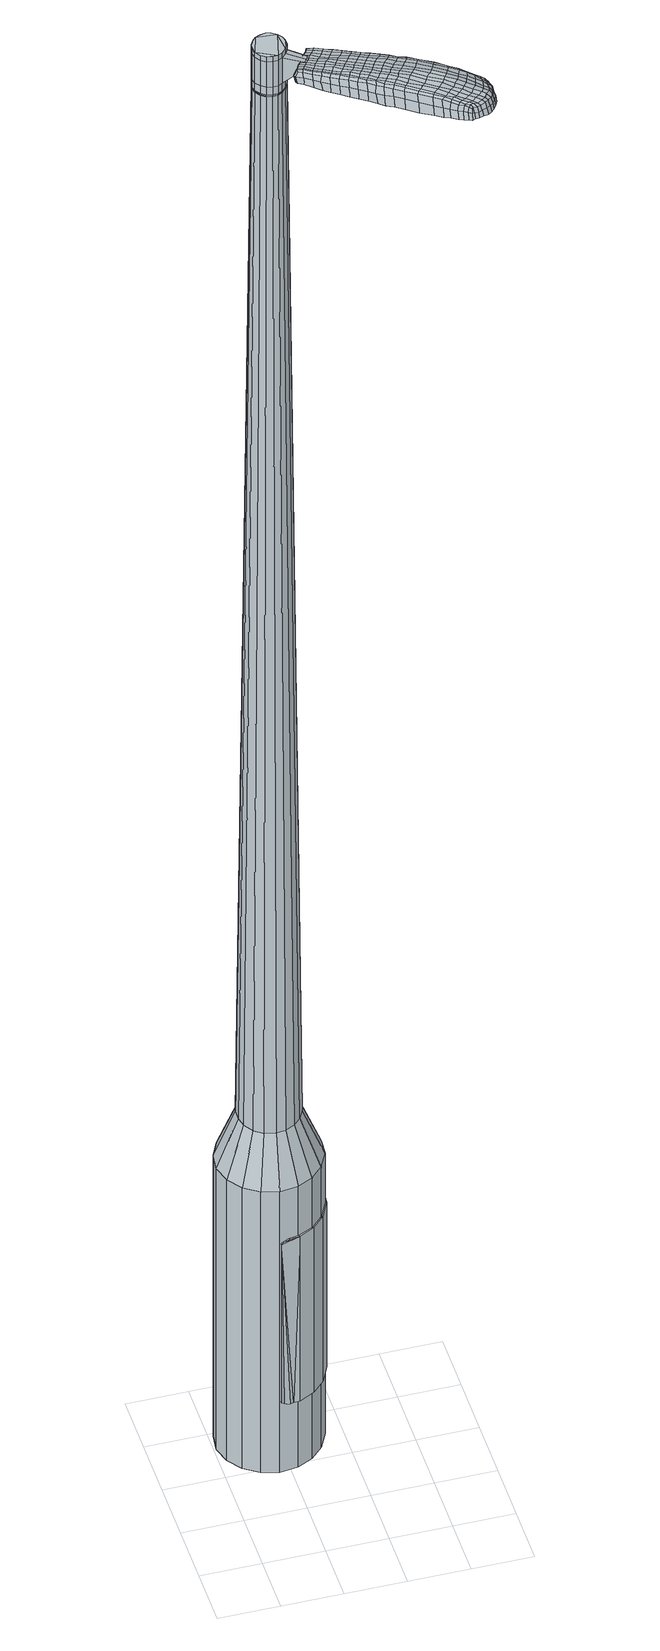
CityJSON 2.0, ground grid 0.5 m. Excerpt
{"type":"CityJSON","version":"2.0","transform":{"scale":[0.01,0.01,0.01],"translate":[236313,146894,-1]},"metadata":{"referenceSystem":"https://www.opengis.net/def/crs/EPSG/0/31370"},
"CityObjects":{
"object1":{"type":"GenericCityObject","attributes":{"cluster":490,"mean_distance_to_centroid":0.267,"new_centroid_x":236313.42,"new_centroid_y":146895.36,"mean_distance_to_camera":12.58,"H1":11.41,"H2":12.52,"Z_final":113.66,"cluster2":-1,"proj_x":236309.52,"proj_y":146900.99,"id_line":56205,"bearing_l":55.31,"distance":6.85,"orientation":"right","G_obj":325.31},"geometry":[{"type":"MultiSurface","lod":"2","boundaries":[[[0,1,2,3]],[[1,4,5,2]],[[4,6,7,5]],[[6,8,9,7]],[[8,10,11,9]],[[10,12,13,11]],[[12,14,15,13]],[[14,16,17,15]],[[16,18,19,17]],[[18,20,21,19]],[[20,22,23,21]],[[22,24,25,23]],[[24,26,27,25]],[[26,28,29,27]],[[28,30,31,29]],[[30,32,33,31]],[[32,34,35,33]],[[34,0,3,35]],[[36,37,38,39]],[[38,40,41,42]],[[41,43,42]],[[42,44,45,46]],[[45,47,46]],[[46,48,49,50]],[[49,51,50]],[[42,46,50,38]],[[50,52,39,38]],[[53,36,39]],[[2,5,7,35]],[[7,9,11,15]],[[11,13,15]],[[15,17,19,23]],[[19,21,23]],[[23,25,27,31]],[[27,29,31]],[[15,23,31,7]],[[31,33,35,7]],[[3,2,35]],[[1,0,54,55]],[[0,34,56,54]],[[34,32,57,56]],[[32,30,58,57]],[[30,28,59,58]],[[28,26,60,59]],[[26,24,61,60]],[[24,22,62,61]],[[22,20,63,62]],[[20,18,64,63]],[[18,16,65,64]],[[16,14,66,65]],[[14,12,67,66]],[[12,10,68,67]],[[10,8,69,68]],[[8,6,70,69]],[[6,4,71,70]],[[4,1,55,71]],[[55,54,72,73]],[[54,56,74,72]],[[56,57,75,74]],[[57,58,76,75]],[[58,59,77,76]],[[59,60,78,77]],[[60,61,79,78]],[[61,62,80,79]],[[62,63,81,80]],[[63,64,82,81]],[[64,65,83,82]],[[65,66,84,83]],[[66,67,85,84]],[[67,68,86,85]],[[68,69,87,86]],[[69,70,88,87]],[[70,71,89,88]],[[71,55,73,89]],[[90,91,92,93]],[[94,95,91,90]],[[96,97,95,94]],[[98,99,97,96]],[[100,101,99,98]],[[102,103,101,100]],[[104,105,103,102]],[[80,106,105,104]],[[81,107,106,80]],[[82,108,107,81]],[[83,109,108,82]],[[110,111,109,83]],[[112,113,111,110]],[[114,115,113,112]],[[116,117,115,114]],[[118,119,117,116]],[[120,121,119,118]],[[93,92,121,120]],[[122,123,124,125]],[[126,122,125,127]],[[128,126,127,129]],[[130,128,129,131]],[[132,130,131,133]],[[134,132,133,135]],[[136,134,135,137]],[[138,136,137,139]],[[140,138,139,141]],[[142,140,141,143]],[[144,142,143,145]],[[146,144,145,147]],[[148,146,147,149]],[[150,148,149,151]],[[152,150,151,153]],[[154,152,153,155]],[[73,72,90,93]],[[72,74,94,90]],[[74,75,96,94]],[[75,76,98,96]],[[76,77,100,98]],[[77,78,102,100]],[[78,79,104,102]],[[79,80,104]],[[84,110,83]],[[84,85,112,110]],[[85,86,114,112]],[[86,87,116,114]],[[87,88,118,116]],[[88,89,120,118]],[[89,73,93,120]],[[156,157,92,91]],[[157,158,121,92]],[[158,159,119,121]],[[159,160,117,119]],[[160,161,115,117]],[[161,162,113,115]],[[162,163,111,113]],[[163,109,111]],[[164,105,106]],[[164,165,103,105]],[[165,166,101,103]],[[166,167,99,101]],[[167,168,97,99]],[[168,169,95,97]],[[169,156,91,95]],[[39,52,154,170]],[[157,156,171,155]],[[53,39,170,123]],[[156,169,124,171]],[[36,53,123,122]],[[169,168,125,124]],[[37,36,122,126]],[[168,167,127,125]],[[38,37,126,128]],[[167,166,129,127]],[[40,38,128,130]],[[166,165,131,129]],[[41,40,130,132]],[[165,164,133,131]],[[43,41,132,134]],[[164,106,135,133]],[[42,43,134,136]],[[106,107,137,135]],[[44,42,136,138]],[[107,108,139,137]],[[45,44,138,140]],[[108,109,141,139]],[[47,45,140,142]],[[109,163,143,141]],[[46,47,142,144]],[[163,162,145,143]],[[48,46,144,146]],[[162,161,147,145]],[[49,48,146,148]],[[161,160,149,147]],[[51,49,148,150]],[[160,159,151,149]],[[50,51,150,152]],[[159,158,153,151]],[[52,50,152,154]],[[158,157,155,153]],[[154,155,172,173]],[[155,171,174,172]],[[171,124,175,174]],[[124,123,176,175]],[[123,170,177,176]],[[170,154,173,177]],[[178,179,180,181]],[[182,178,181,183]],[[178,182,184,185]],[[179,178,185,186]],[[187,188,189,190]],[[191,187,190,192]],[[187,191,193,194]],[[188,187,194,195]],[[196,197,198,199]],[[200,196,199,201]],[[196,200,202,203]],[[197,196,203,204]],[[205,206,207,208]],[[209,205,208,210]],[[205,209,211,212]],[[206,205,212,213]],[[214,215,216,217]],[[218,214,217,219]],[[214,218,220,221]],[[215,214,221,222]],[[223,224,225,226]],[[227,223,226,228]],[[223,227,229,230]],[[224,223,230,231]],[[232,233,234,235]],[[224,232,235,225]],[[232,224,231,236]],[[233,232,236,237]],[[238,239,240,241]],[[233,238,241,234]],[[238,233,237,242]],[[239,238,242,243]],[[244,182,183,245]],[[239,244,245,240]],[[244,239,243,246]],[[182,244,246,184]],[[247,248,249,250]],[[251,247,250,252]],[[247,251,253,254]],[[248,247,254,255]],[[256,257,258,259]],[[248,256,259,249]],[[256,248,255,260]],[[257,256,260,261]],[[262,263,264,265]],[[257,262,265,258]],[[262,257,261,266]],[[263,262,266,267]],[[268,269,270,271]],[[263,268,271,264]],[[268,263,267,272]],[[269,268,272,273]],[[274,179,186,275]],[[269,274,275,270]],[[274,269,273,276]],[[179,274,276,180]],[[277,278,279,280]],[[281,277,280,282]],[[277,281,283,284]],[[278,277,284,285]],[[286,287,288,289]],[[278,286,289,279]],[[286,278,285,290]],[[287,286,290,291]],[[292,293,294,295]],[[287,292,295,288]],[[292,287,291,296]],[[293,292,296,297]],[[298,191,192,299]],[[293,298,299,294]],[[298,293,297,300]],[[191,298,300,193]],[[301,302,303,304]],[[305,301,304,306]],[[301,305,307,308]],[[302,301,308,309]],[[310,311,312,313]],[[302,310,313,303]],[[310,302,309,314]],[[311,310,314,315]],[[316,317,318,319]],[[311,316,319,312]],[[316,311,315,320]],[[317,316,320,321]],[[322,323,324,325]],[[317,322,325,318]],[[322,317,321,326]],[[323,322,326,327]],[[328,188,195,329]],[[323,328,329,324]],[[328,323,327,330]],[[188,328,330,189]],[[331,217,216,332]],[[333,331,332,334]],[[331,333,335,336]],[[217,331,336,219]],[[337,333,334,338]],[[339,337,338,340]],[[337,339,341,342]],[[333,337,342,335]],[[343,339,340,344]],[[345,343,344,346]],[[343,345,347,348]],[[339,343,348,341]],[[349,345,346,350]],[[351,349,350,352]],[[349,351,353,354]],[[345,349,354,347]],[[355,351,352,356]],[[206,355,356,207]],[[355,206,213,357]],[[351,355,357,353]],[[358,359,204,203]],[[360,358,203,202]],[[358,360,361,362]],[[359,358,362,363]],[[364,365,363,362]],[[366,364,362,361]],[[364,366,367,368]],[[365,364,368,369]],[[370,371,369,368]],[[372,370,368,367]],[[370,372,373,374]],[[371,370,374,375]],[[376,377,375,374]],[[378,376,374,373]],[[376,378,211,209]],[[377,376,209,210]],[[379,380,381,382]],[[281,379,382,283]],[[379,281,282,383]],[[380,379,383,384]],[[385,200,201,386]],[[380,385,386,381]],[[385,380,384,387]],[[200,385,387,202]],[[388,389,390,391]],[[227,388,391,229]],[[388,227,228,392]],[[389,388,392,393]],[[394,395,396,397]],[[389,394,397,390]],[[394,389,393,398]],[[395,394,398,399]],[[400,197,204,401]],[[395,400,401,396]],[[400,395,399,402]],[[197,400,402,198]],[[403,404,405,406]],[[185,403,406,186]],[[403,185,184,407]],[[404,403,407,408]],[[409,410,411,412]],[[404,409,412,405]],[[409,404,408,413]],[[410,409,413,414]],[[415,208,207,416]],[[410,415,416,411]],[[415,410,414,417]],[[208,415,417,210]],[[418,419,420,421]],[[190,418,421,192]],[[418,190,189,422]],[[419,418,422,423]],[[424,212,211,425]],[[419,424,425,420]],[[424,419,423,426]],[[212,424,426,213]],[[427,428,429,430]],[[305,427,430,307]],[[427,305,306,431]],[[428,427,431,432]],[[433,218,219,434]],[[428,433,434,429]],[[433,428,432,435]],[[218,433,435,220]],[[436,437,438,439]],[[251,436,439,253]],[[436,251,252,440]],[[437,436,440,441]],[[442,443,444,445]],[[437,442,445,438]],[[442,437,441,446]],[[443,442,446,447]],[[448,215,222,449]],[[443,448,449,444]],[[448,443,447,450]],[[215,448,450,216]],[[451,452,441,440]],[[250,451,440,252]],[[451,250,249,453]],[[452,451,453,454]],[[455,456,447,446]],[[452,455,446,441]],[[455,452,454,457]],[[456,455,457,458]],[[459,332,216,450]],[[456,459,450,447]],[[459,456,458,460]],[[332,459,460,334]],[[461,462,463,464]],[[308,461,464,309]],[[461,308,307,430]],[[462,461,430,429]],[[465,336,335,466]],[[462,465,466,463]],[[465,462,429,434]],[[336,465,434,219]],[[467,468,454,453]],[[259,467,453,249]],[[467,259,258,469]],[[468,467,469,470]],[[471,472,458,457]],[[468,471,457,454]],[[471,468,470,473]],[[472,471,473,474]],[[475,338,334,460]],[[472,475,460,458]],[[475,472,474,476]],[[338,475,476,340]],[[477,478,479,480]],[[314,477,480,315]],[[477,314,309,464]],[[478,477,464,463]],[[481,342,341,482]],[[478,481,482,479]],[[481,478,463,466]],[[342,481,466,335]],[[483,484,470,469]],[[265,483,469,258]],[[483,265,264,485]],[[484,483,485,486]],[[487,488,474,473]],[[484,487,473,470]],[[487,484,486,489]],[[488,487,489,490]],[[491,344,340,476]],[[488,491,476,474]],[[491,488,490,492]],[[344,491,492,346]],[[493,494,495,496]],[[320,493,496,321]],[[493,320,315,480]],[[494,493,480,479]],[[497,348,347,498]],[[494,497,498,495]],[[497,494,479,482]],[[348,497,482,341]],[[499,500,486,485]],[[271,499,485,264]],[[499,271,270,501]],[[500,499,501,502]],[[503,504,490,489]],[[500,503,489,486]],[[503,500,502,505]],[[504,503,505,506]],[[507,350,346,492]],[[504,507,492,490]],[[507,504,506,508]],[[350,507,508,352]],[[509,510,511,512]],[[326,509,512,327]],[[509,326,321,496]],[[510,509,496,495]],[[513,354,353,514]],[[510,513,514,511]],[[513,510,495,498]],[[354,513,498,347]],[[515,516,502,501]],[[275,515,501,270]],[[515,275,186,406]],[[516,515,406,405]],[[517,518,506,505]],[[516,517,505,502]],[[517,516,405,412]],[[518,517,412,411]],[[519,356,352,508]],[[518,519,508,506]],[[519,518,411,416]],[[356,519,416,207]],[[520,521,423,422]],[[330,520,422,189]],[[520,330,327,512]],[[521,520,512,511]],[[522,357,213,426]],[[521,522,426,423]],[[522,521,511,514]],[[357,522,514,353]],[[523,524,384,383]],[[280,523,383,282]],[[523,280,279,525]],[[524,523,525,526]],[[527,360,202,387]],[[524,527,387,384]],[[527,524,526,528]],[[360,527,528,361]],[[529,530,531,532]],[[230,529,532,231]],[[529,230,229,391]],[[530,529,391,390]],[[533,534,535,536]],[[530,533,536,531]],[[533,530,390,397]],[[534,533,397,396]],[[537,359,363,538]],[[534,537,538,535]],[[537,534,396,401]],[[359,537,401,204]],[[539,540,526,525]],[[289,539,525,279]],[[539,289,288,541]],[[540,539,541,542]],[[543,366,361,528]],[[540,543,528,526]],[[543,540,542,544]],[[366,543,544,367]],[[545,546,547,548]],[[236,545,548,237]],[[545,236,231,532]],[[546,545,532,531]],[[549,550,551,552]],[[546,549,552,547]],[[549,546,531,536]],[[550,549,536,535]],[[553,365,369,554]],[[550,553,554,551]],[[553,550,535,538]],[[365,553,538,363]],[[555,556,542,541]],[[295,555,541,288]],[[555,295,294,557]],[[556,555,557,558]],[[559,372,367,544]],[[556,559,544,542]],[[559,556,558,560]],[[372,559,560,373]],[[561,562,563,564]],[[242,561,564,243]],[[561,242,237,548]],[[562,561,548,547]],[[565,566,567,568]],[[562,565,568,563]],[[565,562,547,552]],[[566,565,552,551]],[[569,371,375,570]],[[566,569,570,567]],[[569,566,551,554]],[[371,569,554,369]],[[571,572,558,557]],[[299,571,557,294]],[[571,299,192,421]],[[572,571,421,420]],[[573,378,373,560]],[[572,573,560,558]],[[573,572,420,425]],[[378,573,425,211]],[[574,575,408,407]],[[246,574,407,184]],[[574,246,243,564]],[[575,574,564,563]],[[576,577,414,413]],[[575,576,413,408]],[[576,575,563,568]],[[577,576,568,567]],[[578,377,210,417]],[[577,578,417,414]],[[578,577,567,570]],[[377,578,570,375]],[[579,580,581,582]],[[582,581,583,584]],[[585,583,581,586]],[[586,581,580,587]],[[588,589,590,591]],[[591,590,592,593]],[[594,592,590,595]],[[595,590,589,596]],[[597,598,599,600]],[[600,599,601,602]],[[603,601,599,604]],[[604,599,598,605]],[[606,607,608,609]],[[609,608,610,611]],[[612,610,608,613]],[[613,608,607,614]],[[615,616,617,618]],[[618,617,619,620]],[[621,619,617,622]],[[622,617,616,623]],[[624,625,626,627]],[[627,626,628,629]],[[630,628,626,631]],[[631,626,625,632]],[[633,634,635,636]],[[636,635,625,624]],[[632,625,635,637]],[[637,635,634,638]],[[639,640,641,642]],[[642,641,634,633]],[[638,634,641,643]],[[643,641,640,644]],[[584,583,645,646]],[[646,645,640,639]],[[644,640,645,647]],[[647,645,583,585]],[[648,649,650,651]],[[651,650,652,653]],[[654,652,650,655]],[[655,650,649,656]],[[657,658,659,660]],[[660,659,649,648]],[[656,649,659,661]],[[661,659,658,662]],[[663,664,665,666]],[[666,665,658,657]],[[662,658,665,667]],[[667,665,664,668]],[[669,670,671,672]],[[672,671,664,663]],[[668,664,671,673]],[[673,671,670,674]],[[587,580,675,676]],[[676,675,670,669]],[[674,670,675,677]],[[677,675,580,579]],[[678,679,680,681]],[[681,680,682,683]],[[684,682,680,685]],[[685,680,679,686]],[[687,688,689,690]],[[690,689,679,678]],[[686,679,689,691]],[[691,689,688,692]],[[693,694,695,696]],[[696,695,688,687]],[[692,688,695,697]],[[697,695,694,698]],[[593,592,699,700]],[[700,699,694,693]],[[698,694,699,701]],[[701,699,592,594]],[[702,703,704,705]],[[705,704,706,707]],[[708,706,704,709]],[[709,704,703,710]],[[711,712,713,714]],[[714,713,703,702]],[[710,703,713,715]],[[715,713,712,716]],[[717,718,719,720]],[[720,719,712,711]],[[716,712,719,721]],[[721,719,718,722]],[[723,724,725,726]],[[726,725,718,717]],[[722,718,725,727]],[[727,725,724,728]],[[596,589,729,730]],[[730,729,724,723]],[[728,724,729,731]],[[731,729,589,588]],[[615,618,732,733]],[[733,732,734,735]],[[736,734,732,737]],[[737,732,618,620]],[[735,734,738,739]],[[739,738,740,741]],[[742,740,738,743]],[[743,738,734,736]],[[741,740,744,745]],[[745,744,746,747]],[[748,746,744,749]],[[749,744,740,742]],[[747,746,750,751]],[[751,750,752,753]],[[754,752,750,755]],[[755,750,746,748]],[[753,752,756,757]],[[757,756,607,606]],[[614,607,756,758]],[[758,756,752,754]],[[605,759,760,604]],[[604,760,761,603]],[[762,761,760,763]],[[763,760,759,764]],[[764,765,766,763]],[[763,766,767,762]],[[768,767,766,769]],[[769,766,765,770]],[[770,771,772,769]],[[769,772,773,768]],[[774,773,772,775]],[[775,772,771,776]],[[776,777,778,775]],[[775,778,779,774]],[[612,779,778,610]],[[610,778,777,611]],[[780,781,782,783]],[[783,782,682,684]],[[683,682,782,784]],[[784,782,781,785]],[[602,601,786,787]],[[787,786,781,780]],[[785,781,786,788]],[[788,786,601,603]],[[789,790,791,792]],[[792,791,628,630]],[[629,628,791,793]],[[793,791,790,794]],[[795,796,797,798]],[[798,797,790,789]],[[794,790,797,799]],[[799,797,796,800]],[[605,598,801,802]],[[802,801,796,795]],[[800,796,801,803]],[[803,801,598,597]],[[804,805,806,807]],[[807,806,586,587]],[[585,586,806,808]],[[808,806,805,809]],[[810,811,812,813]],[[813,812,805,804]],[[809,805,812,814]],[[814,812,811,815]],[[606,609,816,817]],[[817,816,811,810]],[[815,811,816,818]],[[818,816,609,611]],[[819,820,821,822]],[[822,821,591,593]],[[588,591,821,823]],[[823,821,820,824]],[[612,613,825,826]],[[826,825,820,819]],[[824,820,825,827]],[[827,825,613,614]],[[828,829,830,831]],[[831,830,706,708]],[[707,706,830,832]],[[832,830,829,833]],[[620,619,834,835]],[[835,834,829,828]],[[833,829,834,836]],[[836,834,619,621]],[[837,838,654]],[[838,652,654]],[[653,652,838,839]],[[840,841,842,843]],[[843,842,838,837]],[[839,838,842,844]],[[844,842,841,845]],[[623,616,846,847]],[[847,846,841,840]],[[845,841,846,848]],[[848,846,616,615]],[[849,850,839]],[[839,850,651,653]],[[648,651,850,851]],[[851,850,849,852]],[[845,853,854,844]],[[844,854,849,839]],[[852,849,854,855]],[[855,854,853,856]],[[615,733,173,848]],[[848,173,853,845]],[[856,853,173,857]],[[857,173,733,735]],[[858,859,860,861]],[[861,860,709,710]],[[708,709,860,831]],[[831,860,859,828]],[[736,737,862,863]],[[863,862,859,858]],[[828,859,862,835]],[[835,862,737,620]],[[852,864,865,851]],[[851,865,660,648]],[[657,660,865,866]],[[866,865,864,867]],[[856,868,869,855]],[[855,869,864,852]],[[867,864,869,870]],[[870,869,868,871]],[[735,739,872,857]],[[857,872,868,856]],[[871,868,872,873]],[[873,872,739,741]],[[874,875,876]],[[876,875,715,716]],[[710,715,875,861]],[[861,875,858]],[[742,743,877,878]],[[878,877,875,874]],[[858,875,877,863]],[[863,877,743,736]],[[867,879,880,866]],[[866,880,666,657]],[[663,666,880,881]],[[881,880,879,882]],[[871,883,884,870]],[[870,884,879,867]],[[882,879,884,885]],[[885,884,883,886]],[[741,745,887,873]],[[873,887,883,871]],[[886,883,887,888]],[[888,887,745,747]],[[889,890,891,892]],[[892,891,721,722]],[[716,721,891,876]],[[876,891,890,874]],[[748,749,893,894]],[[894,893,890,889]],[[874,890,893,878]],[[878,893,749,742]],[[882,895,896,881]],[[881,896,672,663]],[[669,672,896,897]],[[897,896,895,898]],[[886,899,900,885]],[[885,900,895,882]],[[898,895,900,901]],[[901,900,899,902]],[[747,751,903,888]],[[888,903,899,886]],[[902,899,903,904]],[[904,903,751,753]],[[905,906,907,908]],[[908,907,727,728]],[[722,727,907,892]],[[892,907,906,889]],[[754,755,909,910]],[[910,909,906,905]],[[889,906,909,894]],[[894,909,755,748]],[[898,911,912,897]],[[897,912,676,669]],[[587,676,912,807]],[[807,912,911,804]],[[902,913,914,901]],[[901,914,911,898]],[[804,911,914,813]],[[813,914,913,810]],[[753,757,915,904]],[[904,915,913,902]],[[810,913,915,817]],[[817,915,757,606]],[[824,916,917,823]],[[823,917,731,588]],[[728,731,917,908]],[[908,917,916,905]],[[614,758,918,827]],[[827,918,916,824]],[[905,916,918,910]],[[910,918,758,754]],[[785,919,920,784]],[[784,920,681,683]],[[678,681,920,921]],[[921,920,919,922]],[[603,761,923,788]],[[788,923,919,785]],[[922,919,923,924]],[[924,923,761,762]],[[925,926,927,928]],[[928,927,631,632]],[[630,631,927,792]],[[792,927,926,789]],[[929,930,931,932]],[[932,931,926,925]],[[789,926,931,798]],[[798,931,930,795]],[[764,759,933,934]],[[934,933,930,929]],[[795,930,933,802]],[[802,933,759,605]],[[922,935,936,921]],[[921,936,690,678]],[[687,690,936,937]],[[937,936,935,938]],[[762,767,939,924]],[[924,939,935,922]],[[938,935,939,940]],[[940,939,767,768]],[[941,942,943,944]],[[944,943,637,638]],[[632,637,943,928]],[[928,943,942,925]],[[945,946,947,948]],[[948,947,942,941]],[[925,942,947,932]],[[932,947,946,929]],[[770,765,949,950]],[[950,949,946,945]],[[929,946,949,934]],[[934,949,765,764]],[[938,951,952,937]],[[937,952,696,687]],[[693,696,952,953]],[[953,952,951,954]],[[768,773,955,940]],[[940,955,951,938]],[[954,951,955,956]],[[956,955,773,774]],[[957,958,959,960]],[[960,959,643,644]],[[638,643,959,944]],[[944,959,958,941]],[[961,962,963,964]],[[964,963,958,957]],[[941,958,963,948]],[[948,963,962,945]],[[776,771,965,966]],[[966,965,962,961]],[[945,962,965,950]],[[950,965,771,770]],[[954,967,968,953]],[[953,968,700,693]],[[593,700,968,822]],[[822,968,967,819]],[[774,779,969,956]],[[956,969,967,954]],[[819,967,969,826]],[[826,969,779,612]],[[809,970,971,808]],[[808,971,647,585]],[[644,647,971,960]],[[960,971,970,957]],[[815,972,973,814]],[[814,973,970,809]],[[957,970,973,964]],[[964,973,972,961]],[[611,777,974,818]],[[818,974,972,815]],[[961,972,974,966]],[[966,974,777,776]],[[579,582,181,180]],[[582,584,183,181]],[[594,595,194,193]],[[595,596,195,194]],[[597,600,199,198]],[[600,602,201,199]],[[621,622,221,220]],[[622,623,222,221]],[[624,627,226,225]],[[627,629,228,226]],[[633,636,235,234]],[[636,624,225,235]],[[639,642,241,240]],[[642,633,234,241]],[[584,646,245,183]],[[646,639,240,245]],[[654,655,254,253]],[[655,656,255,254]],[[656,661,260,255]],[[661,662,261,260]],[[662,667,266,261]],[[667,668,267,266]],[[668,673,272,267]],[[673,674,273,272]],[[674,677,276,273]],[[677,579,180,276]],[[684,685,284,283]],[[685,686,285,284]],[[686,691,290,285]],[[691,692,291,290]],[[692,697,296,291]],[[697,698,297,296]],[[698,701,300,297]],[[701,594,193,300]],[[702,705,304,303]],[[705,707,306,304]],[[711,714,313,312]],[[714,702,303,313]],[[717,720,319,318]],[[720,711,312,319]],[[723,726,325,324]],[[726,717,318,325]],[[596,730,329,195]],[[730,723,324,329]],[[780,783,382,381]],[[783,684,283,382]],[[602,787,386,201]],[[787,780,381,386]],[[629,793,392,228]],[[793,794,393,392]],[[794,799,398,393]],[[799,800,399,398]],[[800,803,402,399]],[[803,597,198,402]],[[707,832,431,306]],[[832,833,432,431]],[[833,836,435,432]],[[836,621,220,435]],[[837,654,439,438]],[[654,253,439]],[[840,843,445,444]],[[843,837,438,445]],[[623,847,449,222]],[[847,840,444,449]],[[975,976,977,978]],[[979,980,978,977]],[[981,982,983,984]],[[985,986,987,988]],[[976,989,990,977]],[[991,979,977,990]],[[992,981,984,993]],[[994,995,986,985]],[[989,996,997,990]],[[997,998,991,990]],[[999,992,993,1000]],[[1001,995,994,1002]],[[996,1003,1004,997]],[[1004,1005,998,997]],[[1006,999,1000,1007]],[[1008,1001,1002,1009]],[[1010,1011,1012,1013]],[[1014,1015,1011,1010]],[[1014,1016,1017,1015]],[[1016,1018,1019,1017]],[[1020,1021,1022,1023]],[[1024,1025,1021,1020]],[[1026,1027,1025,1024]],[[1028,1029,1027,1026]],[[1023,1012,1011,1020]],[[1020,1011,1015,1024]],[[1015,1017,1026,1024]],[[1017,1019,1028,1026]],[[984,983,980,979]],[[993,984,979,991]],[[998,1000,993,991]],[[1005,1007,1000,998]],[[985,988,982,981]],[[994,985,981,992]],[[1002,994,992,999]],[[1009,1002,999,1006]],[[986,1010,1013,987]],[[995,1014,1010,986]],[[1016,1014,995,1001]],[[1018,1016,1001,1008]],[[1030,1031,1032,1033]],[[1032,1034,1035,1036]],[[1032,1036,1037,1038]],[[1032,1038,1033]],[[1039,1030,1033,1040]],[[1041,1040,1033,1042]],[[1043,1042,1033]],[[1044,1032,1031,1045]],[[1046,1044,1045,1047]],[[1048,1046,1047,1049]],[[1050,1048,1049,1051]],[[1052,1050,1051,1053]],[[1053,1054,1055,1056]],[[1053,1056,1057,1058]],[[1053,1058,1059,1060]],[[1059,1061,1062,1063]],[[1059,1063,1064,1065]],[[1059,1065,1060]],[[1053,1060,1052]],[[1066,1067,1031,1030]],[[1068,1069,1034,1032]],[[1070,1071,1043,1033]],[[1067,1072,1045,1031]],[[1073,1068,1032,1044]],[[1072,1074,1047,1045]],[[1075,1073,1044,1046]],[[1074,1076,1049,1047]],[[1077,1075,1046,1048]],[[1076,1078,1051,1049]],[[1079,1077,1048,1050]],[[1078,1080,1053,1051]],[[1081,1079,1050,1052]],[[1080,1082,1054,1053]],[[1083,1084,1061,1059]],[[1085,1081,1052,1060]],[[1055,1054,1082,1086]],[[1056,1055,1086,1087]],[[1057,1056,1087,1088]],[[1058,1057,1088,1089]],[[1059,1058,1089,1083]],[[1090,1066,1030,1039]],[[1091,1090,1039,1040]],[[1092,1091,1040,1041]],[[1093,1092,1041,1042]],[[1071,1093,1042,1043]],[[1035,1034,1069,1094]],[[1062,1061,1084,1095]],[[1036,1035,1094,1096]],[[1037,1036,1096,1097]],[[1038,1037,1097,1098]],[[1033,1038,1098,1070]],[[1063,1062,1095,1099]],[[1064,1063,1099,1100]],[[1065,1064,1100,1101]],[[1060,1065,1101,1085]]]}]}
},
"vertices":[
[79,112,384],[69,102,384],[69,102,96],[79,112,96],[56,96,384],[56,96,96],[41,94,384],[41,94,96],[27,98,384],[27,98,96],[15,106,384],[15,106,96],[6,118,384],[6,118,96],[2,132,384],[2,132,96],[4,147,384],[4,147,96],[10,160,384],[10,160,96],[20,171,384],[20,171,96],[33,177,384],[33,177,96],[48,178,384],[48,178,96],[62,175,384],[62,175,96],[74,166,384],[74,166,96],[83,154,384],[83,154,96],[87,140,384],[87,140,96],[86,126,384],[86,126,96],[58,138,1524],[57,142,1524],[54,146,1524],[56,129,1524],[50,149,1524],[46,150,1524],[37,147,1524],[41,149,1524],[34,144,1524],[32,140,1524],[32,131,1524],[31,135,1524],[35,127,1524],[39,124,1524],[48,123,1524],[44,123,1524],[52,125,1524],[58,133,1524],[65,122,429],[59,116,429],[69,130,429],[70,139,429],[67,147,429],[62,154,429],[55,159,429],[47,161,429],[38,161,429],[30,157,429],[24,151,429],[20,143,429],[20,134,429],[22,126,429],[27,118,429],[34,113,429],[43,111,429],[51,112,429],[56,129,1483],[52,125,1483],[58,133,1483],[58,138,1483],[57,142,1483],[54,146,1483],[50,149,1483],[46,150,1483],[41,149,1483],[37,147,1483],[34,144,1483],[32,140,1483],[31,135,1483],[32,131,1483],[35,127,1483],[39,124,1483],[44,123,1483],[48,123,1483],[55,129,1483],[55,129,1485],[52,126,1485],[52,126,1483],[57,133,1483],[57,133,1485],[57,138,1483],[57,138,1485],[56,142,1483],[56,142,1485],[54,145,1483],[54,145,1485],[50,148,1483],[50,148,1485],[46,149,1483],[46,149,1485],[41,149,1485],[37,147,1485],[34,144,1485],[32,140,1485],[32,135,1483],[32,135,1485],[33,131,1483],[33,131,1485],[36,127,1483],[36,127,1485],[39,125,1483],[39,125,1485],[44,124,1483],[44,124,1485],[48,124,1483],[48,124,1485],[58,138,1519],[58,133,1519],[58,133,1493],[58,138,1493],[57,142,1519],[57,142,1493],[54,146,1519],[54,146,1493],[50,149,1519],[50,149,1493],[46,150,1519],[46,150,1493],[41,149,1519],[41,149,1493],[37,147,1519],[37,147,1493],[34,144,1519],[34,144,1493],[32,140,1519],[32,140,1493],[31,135,1519],[31,135,1493],[32,131,1519],[32,131,1493],[35,127,1519],[35,127,1493],[39,124,1519],[39,124,1493],[44,123,1519],[44,123,1493],[48,123,1519],[48,123,1493],[52,125,1519],[52,125,1493],[56,129,1485],[52,125,1485],[48,123,1485],[44,123,1485],[39,124,1485],[35,127,1485],[32,131,1485],[31,135,1485],[46,150,1485],[50,149,1485],[54,146,1485],[57,142,1485],[58,138,1485],[58,133,1485],[56,129,1519],[56,129,1493],[69,115,1513],[69,115,1518],[71,118,1513],[73,121,1513],[73,121,1518],[71,118,1518],[121,60,1519],[115,64,1518],[115,62,1509],[121,58,1510],[128,55,1519],[128,53,1510],[128,56,1526],[121,62,1525],[115,66,1525],[143,91,1519],[137,95,1518],[135,94,1525],[141,91,1525],[150,87,1519],[149,86,1526],[152,87,1510],[145,92,1510],[139,96,1509],[193,35,1519],[191,32,1519],[192,32,1513],[194,35,1513],[195,39,1519],[196,39,1513],[193,40,1524],[192,36,1524],[190,33,1524],[132,77,1530],[126,81,1529],[124,79,1529],[130,75,1530],[140,72,1531],[138,69,1531],[142,75,1530],[134,80,1530],[128,84,1529],[66,123,1512],[64,121,1512],[65,120,1517],[67,122,1517],[68,125,1512],[68,125,1517],[68,125,1506],[67,123,1506],[65,120,1506],[170,27,1519],[167,29,1519],[167,27,1512],[170,26,1512],[173,26,1518],[173,25,1512],[173,27,1522],[171,28,1523],[168,30,1524],[163,31,1519],[158,34,1519],[158,32,1512],[163,29,1512],[164,32,1524],[159,35,1525],[153,37,1519],[147,41,1519],[147,39,1511],[153,35,1511],[153,39,1526],[147,43,1526],[137,48,1519],[137,46,1510],[137,50,1526],[63,105,1513],[69,101,1513],[69,102,1518],[63,107,1517],[58,109,1512],[60,109,1516],[59,108,1506],[63,104,1507],[69,99,1507],[74,96,1514],[80,91,1515],[80,93,1520],[75,97,1519],[75,94,1507],[80,90,1507],[86,87,1515],[92,82,1516],[92,84,1522],[86,88,1521],[86,85,1508],[92,80,1508],[98,77,1517],[104,73,1517],[104,75,1524],[98,79,1523],[98,76,1508],[104,71,1509],[109,68,1518],[110,70,1524],[110,66,1509],[191,56,1519],[189,58,1519],[188,57,1524],[190,55,1523],[193,54,1518],[192,54,1522],[194,55,1512],[193,57,1512],[190,59,1512],[185,62,1519],[181,65,1519],[179,64,1525],[184,61,1524],[187,62,1512],[182,66,1512],[176,69,1519],[170,73,1519],[168,73,1526],[175,68,1526],[178,69,1511],[171,74,1511],[160,80,1519],[158,79,1526],[162,81,1510],[80,130,1513],[86,126,1513],[88,127,1507],[81,130,1507],[75,133,1512],[76,133,1506],[75,132,1516],[79,130,1517],[85,126,1518],[93,122,1514],[99,118,1515],[101,119,1507],[94,123,1507],[92,122,1519],[98,118,1520],[106,114,1515],[112,111,1516],[114,111,1508],[107,115,1508],[104,114,1521],[111,110,1522],[118,107,1517],[125,103,1517],[127,103,1509],[120,107,1508],[117,106,1523],[123,102,1524],[131,99,1518],[133,99,1509],[129,98,1524],[71,119,1519],[70,117,1519],[77,115,1520],[76,113,1520],[79,117,1520],[73,122,1519],[84,111,1522],[82,109,1522],[90,107,1523],[88,104,1523],[91,109,1523],[85,113,1521],[96,102,1524],[94,100,1524],[102,98,1525],[100,96,1525],[104,101,1525],[98,105,1524],[108,94,1526],[106,92,1526],[114,90,1527],[112,87,1527],[116,93,1527],[110,97,1526],[120,86,1528],[118,83,1528],[122,89,1528],[190,38,1527],[187,35,1527],[191,42,1526],[187,44,1527],[186,40,1528],[184,37,1528],[181,44,1529],[178,41,1529],[182,48,1528],[176,52,1530],[175,48,1530],[172,45,1530],[169,52,1531],[166,49,1531],[171,56,1530],[163,61,1531],[161,58,1531],[159,55,1531],[151,65,1531],[148,62,1531],[153,68,1531],[194,52,1518],[195,49,1519],[196,49,1513],[195,53,1513],[193,52,1523],[193,50,1523],[195,44,1519],[196,44,1513],[194,45,1524],[175,26,1518],[178,26,1518],[177,27,1523],[174,27,1523],[175,25,1513],[178,25,1513],[181,27,1519],[185,28,1519],[184,29,1524],[180,28,1523],[182,26,1513],[186,27,1513],[188,30,1519],[187,31,1524],[189,29,1513],[122,63,1528],[123,65,1528],[117,69,1528],[116,67,1527],[129,58,1528],[130,59,1529],[125,67,1529],[127,69,1530],[121,74,1529],[119,71,1528],[132,61,1529],[134,64,1530],[128,72,1530],[123,76,1529],[136,67,1531],[140,90,1528],[139,87,1529],[146,83,1529],[148,85,1528],[134,93,1527],[133,91,1528],[137,84,1529],[144,79,1530],[131,88,1528],[73,133,1512],[72,131,1512],[72,130,1517],[73,132,1517],[74,133,1506],[73,131,1506],[70,128,1512],[71,128,1517],[71,128,1506],[57,111,1512],[58,112,1512],[59,111,1506],[58,110,1506],[59,111,1517],[60,112,1517],[60,114,1512],[61,116,1512],[62,116,1506],[60,113,1506],[61,114,1517],[62,116,1517],[63,119,1512],[63,118,1506],[64,118,1517],[63,108,1519],[64,109,1519],[69,103,1520],[70,104,1520],[65,111,1519],[67,113,1519],[71,106,1520],[73,109,1520],[68,115,1519],[74,111,1520],[78,129,1519],[77,127,1519],[83,123,1520],[84,125,1520],[75,124,1519],[81,120,1520],[75,99,1521],[76,100,1521],[81,94,1522],[82,95,1522],[77,102,1521],[79,104,1521],[83,97,1522],[85,100,1523],[80,106,1522],[87,102,1523],[91,121,1521],[89,119,1521],[96,115,1522],[97,117,1522],[87,116,1521],[94,112,1522],[87,90,1523],[88,91,1523],[93,85,1524],[94,87,1524],[89,93,1523],[91,95,1524],[95,89,1525],[97,91,1525],[93,98,1524],[99,93,1525],[103,113,1523],[102,111,1523],[108,107,1524],[109,109,1524],[100,108,1524],[106,104,1525],[99,81,1525],[100,82,1525],[104,76,1526],[106,78,1526],[101,84,1526],[103,87,1526],[107,80,1527],[109,82,1527],[105,89,1526],[111,85,1527],[116,105,1525],[114,103,1525],[121,99,1526],[122,101,1526],[112,100,1526],[118,96,1527],[110,72,1527],[111,73,1527],[113,75,1527],[115,78,1528],[117,80,1528],[128,97,1527],[127,95,1527],[125,92,1528],[191,54,1525],[191,51,1525],[188,56,1526],[188,53,1526],[191,46,1526],[188,49,1527],[172,29,1525],[175,29,1525],[172,31,1526],[169,30,1525],[178,29,1525],[182,30,1526],[178,33,1527],[175,31,1526],[185,32,1526],[181,35,1527],[184,59,1526],[184,57,1527],[179,63,1527],[179,61,1528],[183,52,1528],[178,56,1529],[165,33,1526],[167,33,1527],[162,37,1528],[160,36,1527],[170,34,1527],[173,36,1528],[167,40,1529],[164,38,1528],[176,38,1528],[170,42,1530],[174,67,1528],[174,64,1529],[167,72,1528],[167,69,1529],[172,60,1529],[165,65,1530],[155,39,1528],[156,40,1528],[149,45,1529],[148,44,1528],[159,42,1529],[161,44,1530],[154,49,1530],[152,47,1530],[164,46,1530],[157,52,1531],[158,78,1529],[157,76,1529],[155,72,1530],[138,51,1528],[140,52,1529],[142,54,1530],[144,56,1530],[146,59,1531],[117,64,1509],[116,66,1518],[122,61,1518],[122,59,1509],[129,56,1519],[129,54,1510],[129,58,1525],[122,63,1525],[117,67,1525],[134,93,1525],[136,93,1518],[142,90,1518],[140,89,1525],[149,85,1519],[148,84,1525],[151,85,1510],[144,90,1509],[138,94,1509],[190,33,1513],[189,34,1519],[191,36,1519],[192,36,1513],[193,40,1519],[193,39,1513],[191,40,1524],[190,37,1524],[188,34,1524],[125,79,1528],[127,81,1528],[133,77,1529],[131,74,1529],[140,72,1529],[138,69,1529],[142,75,1529],[135,80,1529],[129,84,1528],[67,119,1516],[66,120,1512],[68,122,1512],[68,121,1516],[69,124,1512],[70,123,1516],[70,124,1506],[68,121,1506],[67,119,1506],[168,29,1512],[168,31,1519],[171,29,1518],[171,27,1512],[173,28,1518],[173,27,1512],[173,29,1522],[171,30,1523],[169,32,1523],[159,34,1512],[159,36,1519],[164,33,1519],[164,31,1512],[164,34,1524],[159,37,1525],[148,41,1511],[148,43,1519],[154,39,1519],[154,37,1511],[154,40,1525],[148,45,1526],[138,49,1519],[139,48,1510],[139,51,1526],[70,103,1518],[70,102,1513],[64,107,1513],[64,108,1517],[60,110,1512],[61,110,1515],[60,109,1506],[64,105,1506],[70,101,1507],[82,94,1520],[82,93,1514],[76,97,1514],[76,99,1519],[76,96,1507],[82,91,1507],[93,85,1522],[93,84,1516],[88,88,1515],[88,90,1521],[88,86,1508],[94,82,1508],[105,76,1523],[105,74,1517],[99,79,1516],[99,81,1522],[99,77,1508],[105,73,1508],[111,70,1517],[111,72,1524],[111,68,1509],[186,56,1523],[187,57,1519],[190,55,1518],[189,54,1523],[191,53,1518],[190,53,1522],[193,54,1512],[191,55,1512],[189,57,1512],[178,63,1525],[179,64,1519],[184,60,1519],[183,59,1524],[185,61,1512],[181,64,1512],[167,71,1526],[168,72,1519],[175,67,1519],[173,67,1525],[177,68,1511],[170,72,1511],[159,78,1519],[157,78,1526],[161,79,1510],[87,125,1507],[85,124,1513],[79,128,1513],[80,129,1506],[75,131,1512],[76,131,1506],[75,130,1515],[78,128,1517],[84,124,1518],[100,117,1507],[98,117,1514],[92,120,1514],[93,121,1507],[91,120,1519],[97,116,1520],[113,109,1508],[111,109,1516],[105,113,1515],[106,113,1508],[103,112,1521],[110,108,1522],[126,102,1508],[124,101,1517],[117,105,1516],[119,105,1508],[116,104,1522],[122,100,1523],[130,97,1517],[132,98,1509],[128,97,1524],[72,119,1518],[71,117,1518],[78,115,1519],[76,113,1519],[80,117,1519],[74,121,1518],[84,110,1520],[83,108,1520],[90,106,1521],[89,104,1521],[92,109,1521],[86,113,1520],[96,102,1523],[95,100,1523],[102,98,1524],[101,95,1524],[104,100,1524],[98,104,1523],[108,94,1525],[107,91,1525],[115,89,1526],[113,87,1526],[116,92,1526],[110,96,1525],[121,85,1527],[119,83,1527],[122,88,1527],[186,36,1526],[188,38,1526],[190,42,1525],[186,44,1526],[185,41,1526],[183,38,1526],[178,41,1528],[180,44,1528],[181,48,1527],[176,52,1528],[174,48,1529],[172,46,1529],[166,50,1530],[168,52,1530],[170,56,1529],[163,61,1530],[161,57,1530],[159,55,1530],[149,62,1530],[150,65,1530],[152,68,1530],[194,49,1513],[193,49,1518],[192,52,1518],[193,52,1512],[191,52,1523],[191,49,1523],[193,45,1519],[194,44,1513],[192,45,1523],[177,29,1523],[177,28,1518],[175,28,1518],[174,29,1523],[175,27,1512],[177,27,1512],[183,31,1523],[184,30,1519],[181,29,1519],[180,30,1523],[181,28,1513],[185,29,1513],[187,31,1519],[186,32,1524],[188,31,1513],[118,69,1527],[123,65,1527],[123,64,1527],[117,68,1526],[130,59,1527],[130,60,1528],[121,74,1528],[127,69,1528],[125,67,1528],[119,71,1527],[132,62,1528],[134,64,1529],[129,72,1529],[123,76,1528],[136,67,1529],[146,82,1528],[139,87,1527],[140,88,1527],[147,84,1527],[134,92,1526],[133,91,1527],[137,84,1528],[144,79,1528],[131,87,1527],[74,129,1516],[73,130,1512],[74,131,1512],[74,130,1516],[75,131,1506],[75,130,1506],[72,127,1512],[72,126,1516],[73,127,1506],[61,110,1506],[60,111,1512],[61,111,1516],[64,114,1506],[63,115,1512],[62,113,1512],[62,112,1506],[63,113,1516],[64,115,1516],[65,117,1512],[65,117,1506],[66,117,1516],[65,109,1518],[64,108,1518],[70,104,1519],[71,104,1519],[68,112,1518],[66,110,1518],[72,106,1519],[73,108,1519],[75,110,1519],[83,123,1519],[78,126,1518],[78,127,1518],[84,123,1519],[76,124,1518],[82,120,1519],[77,100,1520],[76,99,1520],[82,95,1521],[83,95,1521],[79,104,1520],[78,102,1520],[84,97,1521],[86,100,1521],[81,106,1520],[87,102,1521],[96,115,1521],[90,119,1520],[97,115,1521],[88,116,1520],[94,112,1521],[89,91,1522],[88,90,1522],[94,86,1523],[94,87,1523],[92,95,1522],[90,93,1522],[96,89,1523],[98,91,1524],[93,97,1523],[99,93,1524],[108,106,1523],[102,110,1522],[103,112,1522],[109,108,1523],[100,108,1522],[106,104,1523],[100,82,1524],[100,81,1524],[106,77,1525],[106,78,1525],[103,87,1525],[102,84,1524],[108,80,1525],[109,82,1526],[105,89,1525],[111,85,1526],[121,99,1525],[115,103,1524],[115,104,1524],[122,100,1525],[113,100,1524],[119,95,1525],[112,73,1526],[111,73,1526],[115,78,1527],[114,75,1526],[117,80,1527],[127,95,1526],[128,96,1526],[125,91,1526],[190,51,1524],[189,53,1524],[187,55,1525],[187,53,1525],[190,46,1525],[187,49,1525],[172,32,1525],[175,30,1524],[173,30,1524],[170,32,1525],[178,34,1526],[181,32,1525],[178,31,1524],[175,32,1525],[184,33,1525],[181,36,1526],[183,56,1526],[183,58,1526],[178,62,1526],[178,60,1527],[182,52,1526],[177,56,1527],[162,38,1527],[167,35,1526],[165,34,1526],[160,38,1526],[167,41,1528],[173,37,1527],[170,36,1526],[164,39,1527],[176,39,1527],[170,43,1528],[173,64,1527],[173,66,1527],[166,70,1527],[166,69,1528],[172,60,1528],[165,65,1529],[150,46,1528],[157,41,1527],[155,41,1527],[149,45,1527],[154,50,1529],[162,45,1529],[159,43,1528],[152,48,1528],[164,47,1529],[157,52,1530],[156,75,1528],[157,77,1528],[154,72,1529],[140,53,1528],[139,52,1528],[144,57,1529],[142,55,1529],[147,59,1530],[60,109,1508],[64,115,1508],[90,95,1509],[85,89,1509],[107,82,1510],[102,75,1510],[139,59,1512],[134,51,1512],[119,62,1511],[124,69,1511],[154,49,1513],[165,42,1514],[160,34,1514],[149,41,1513],[68,120,1508],[94,102,1509],[112,89,1510],[145,67,1512],[130,77,1511],[159,56,1513],[170,49,1514],[71,126,1508],[99,108,1509],[117,96,1510],[150,74,1512],[135,85,1511],[175,56,1514],[165,64,1513],[75,131,1508],[103,115,1509],[122,103,1510],[155,82,1512],[140,92,1511],[181,63,1514],[170,72,1513],[177,34,1514],[181,33,1514],[177,27,1514],[172,27,1514],[181,41,1514],[185,38,1514],[186,48,1514],[189,44,1514],[191,55,1514],[193,50,1514],[187,32,1515],[191,33,1515],[191,32,1515],[184,29,1515],[189,36,1515],[192,34,1515],[192,39,1515],[192,35,1515],[194,43,1515],[193,36,1515],[82,158,334],[85,154,334],[85,154,165],[76,166,171],[82,158,165],[80,161,165],[79,163,166],[77,165,167],[77,166,169],[80,161,334],[79,163,333],[77,165,332],[77,166,331],[76,166,328],[88,140,165],[88,140,334],[87,125,165],[87,125,334],[80,111,165],[80,111,334],[70,101,165],[70,101,334],[57,94,165],[57,94,334],[52,94,334],[49,93,334],[46,93,333],[44,93,332],[42,92,331],[42,92,328],[52,94,165],[42,92,171],[42,92,169],[44,93,167],[46,93,166],[49,93,165],[80,156,334],[82,153,334],[82,153,165],[80,156,165],[74,164,171],[74,164,328],[85,139,334],[85,139,165],[84,126,334],[84,126,165],[78,113,334],[78,113,165],[68,103,334],[68,103,165],[56,97,334],[56,97,165],[52,96,334],[42,95,328],[42,95,171],[52,96,165],[48,96,334],[46,96,333],[43,95,332],[42,95,331],[78,159,334],[76,161,333],[75,163,332],[74,164,331],[78,159,165],[42,95,169],[76,161,166],[75,163,167],[74,164,169],[43,95,167],[46,96,166],[48,96,165]
]}
